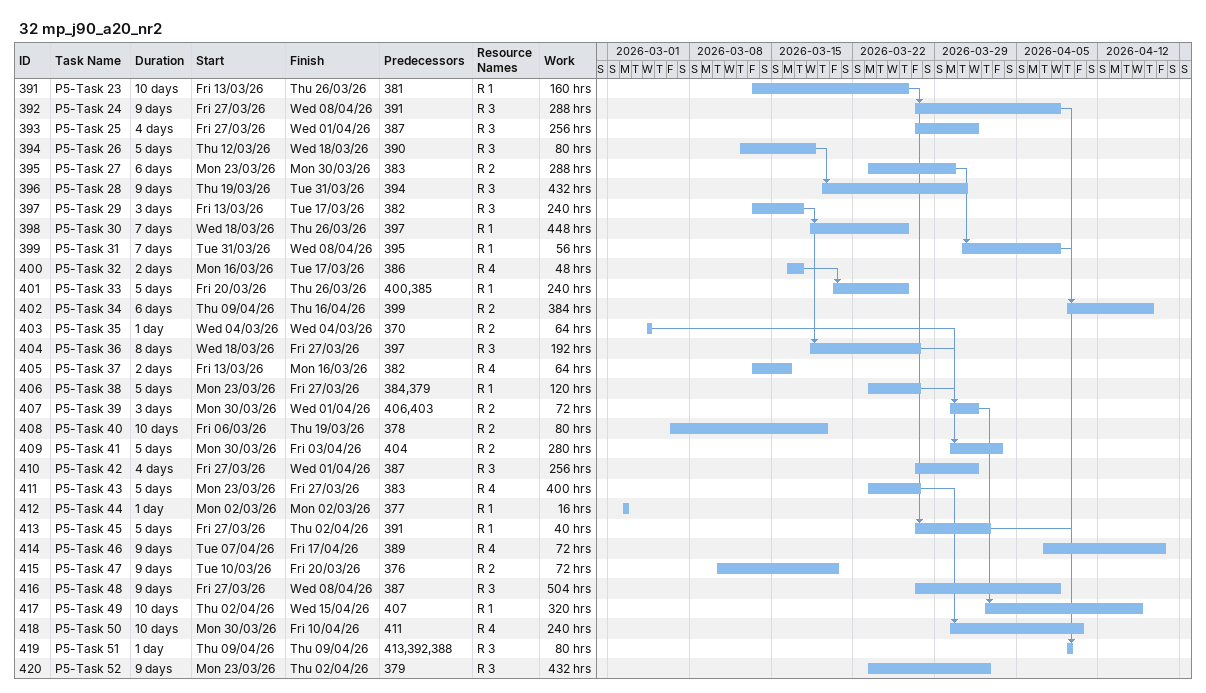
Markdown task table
32 mp_j90_a20_nr2

| ID | Task | Duration | Start | Finish | Predecessors | Resources | Work (h) |
|---|---|---|---|---|---|---|---|
| 391 | P5-Task 23 | 10d | 2026-03-13 | 2026-03-26 | 381 | R 1 | 160 |
| 392 | P5-Task 24 | 9d | 2026-03-27 | 2026-04-08 | 391 | R 3 | 288 |
| 393 | P5-Task 25 | 4d | 2026-03-27 | 2026-04-01 | 387 | R 3 | 256 |
| 394 | P5-Task 26 | 5d | 2026-03-12 | 2026-03-18 | 390 | R 3 | 80 |
| 395 | P5-Task 27 | 6d | 2026-03-23 | 2026-03-30 | 383 | R 2 | 288 |
| 396 | P5-Task 28 | 9d | 2026-03-19 | 2026-03-31 | 394 | R 3 | 432 |
| 397 | P5-Task 29 | 3d | 2026-03-13 | 2026-03-17 | 382 | R 3 | 240 |
| 398 | P5-Task 30 | 7d | 2026-03-18 | 2026-03-26 | 397 | R 1 | 448 |
| 399 | P5-Task 31 | 7d | 2026-03-31 | 2026-04-08 | 395 | R 1 | 56 |
| 400 | P5-Task 32 | 2d | 2026-03-16 | 2026-03-17 | 386 | R 4 | 48 |
| 401 | P5-Task 33 | 5d | 2026-03-20 | 2026-03-26 | 400, 385 | R 1 | 240 |
| 402 | P5-Task 34 | 6d | 2026-04-09 | 2026-04-16 | 399 | R 2 | 384 |
| 403 | P5-Task 35 | 1d | 2026-03-04 | 2026-03-04 | 370 | R 2 | 64 |
| 404 | P5-Task 36 | 8d | 2026-03-18 | 2026-03-27 | 397 | R 3 | 192 |
| 405 | P5-Task 37 | 2d | 2026-03-13 | 2026-03-16 | 382 | R 4 | 64 |
| 406 | P5-Task 38 | 5d | 2026-03-23 | 2026-03-27 | 384, 379 | R 1 | 120 |
| 407 | P5-Task 39 | 3d | 2026-03-30 | 2026-04-01 | 406, 403 | R 2 | 72 |
| 408 | P5-Task 40 | 10d | 2026-03-06 | 2026-03-19 | 378 | R 2 | 80 |
| 409 | P5-Task 41 | 5d | 2026-03-30 | 2026-04-03 | 404 | R 2 | 280 |
| 410 | P5-Task 42 | 4d | 2026-03-27 | 2026-04-01 | 387 | R 3 | 256 |
| 411 | P5-Task 43 | 5d | 2026-03-23 | 2026-03-27 | 383 | R 4 | 400 |
| 412 | P5-Task 44 | 1d | 2026-03-02 | 2026-03-02 | 377 | R 1 | 16 |
| 413 | P5-Task 45 | 5d | 2026-03-27 | 2026-04-02 | 391 | R 1 | 40 |
| 414 | P5-Task 46 | 9d | 2026-04-07 | 2026-04-17 | 389 | R 4 | 72 |
| 415 | P5-Task 47 | 9d | 2026-03-10 | 2026-03-20 | 376 | R 2 | 72 |
| 416 | P5-Task 48 | 9d | 2026-03-27 | 2026-04-08 | 387 | R 3 | 504 |
| 417 | P5-Task 49 | 10d | 2026-04-02 | 2026-04-15 | 407 | R 1 | 320 |
| 418 | P5-Task 50 | 10d | 2026-03-30 | 2026-04-10 | 411 | R 4 | 240 |
| 419 | P5-Task 51 | 1d | 2026-04-09 | 2026-04-09 | 413, 392, 388 | R 3 | 80 |
| 420 | P5-Task 52 | 9d | 2026-03-23 | 2026-04-02 | 379 | R 3 | 432 |
